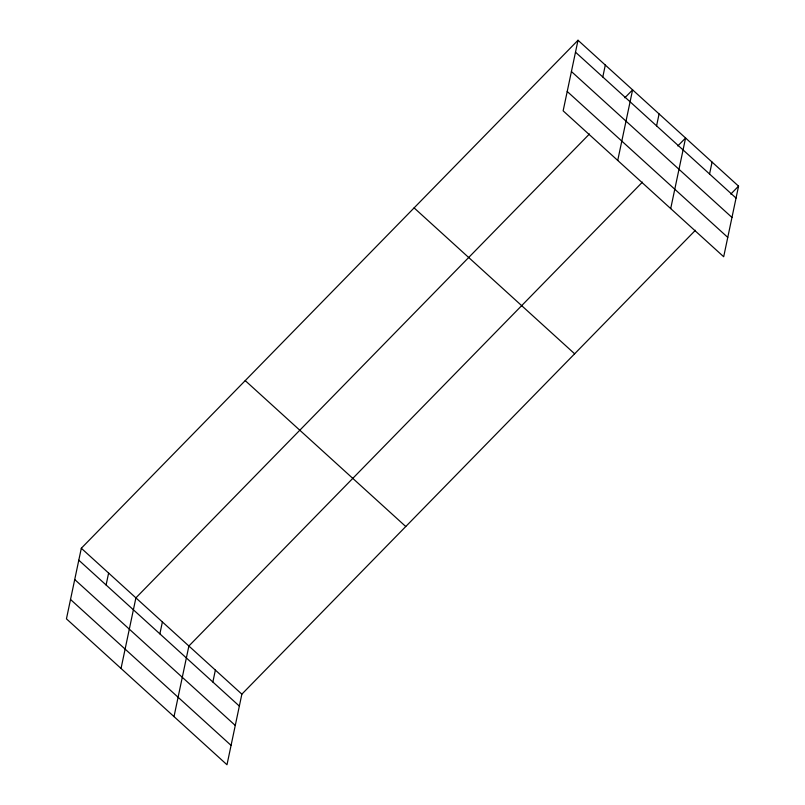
<?xml version="1.0" encoding="UTF-8"?>
<svg xmlns="http://www.w3.org/2000/svg" width="805" height="805" viewBox="0 0 805 805"><rect width="100%" height="100%" fill="white"/><g stroke="black" fill="none" stroke-linecap="round" stroke-linejoin="round"><path stroke-width="1.21" d="M578.01 40.25L563.138 110.838L723.685 256.745L738.557 186.156L578.01 40.25L81.315 548.255L66.443 618.844L226.99 764.75L241.862 694.162L695.419 230.27M106.099 584.994L108.615 573.059M121.032 668.452L135.904 597.863L589.461 133.972M159.883 633.867L162.389 621.943M174.011 716.601L188.883 646.013L642.44 182.121M212.862 682.016L215.368 670.092M602.794 76.978L605.31 65.054M617.727 160.447L632.599 89.858L624.831 97.797M656.578 125.862L659.084 113.928M670.706 208.596L685.578 138.007L677.81 145.947M709.557 174.011L712.073 162.077M730.789 194.096L738.557 186.156M575.495 52.174L736.042 198.08M571.419 71.534L731.966 217.441M567.213 91.478L727.76 237.384M414.102 207.891L574.649 353.798M245.223 380.614L405.77 526.52M81.315 548.255L241.862 694.162M78.799 560.189L239.347 706.086M74.724 579.54L235.271 725.446M70.518 599.484L231.065 745.39"/></g></svg>
